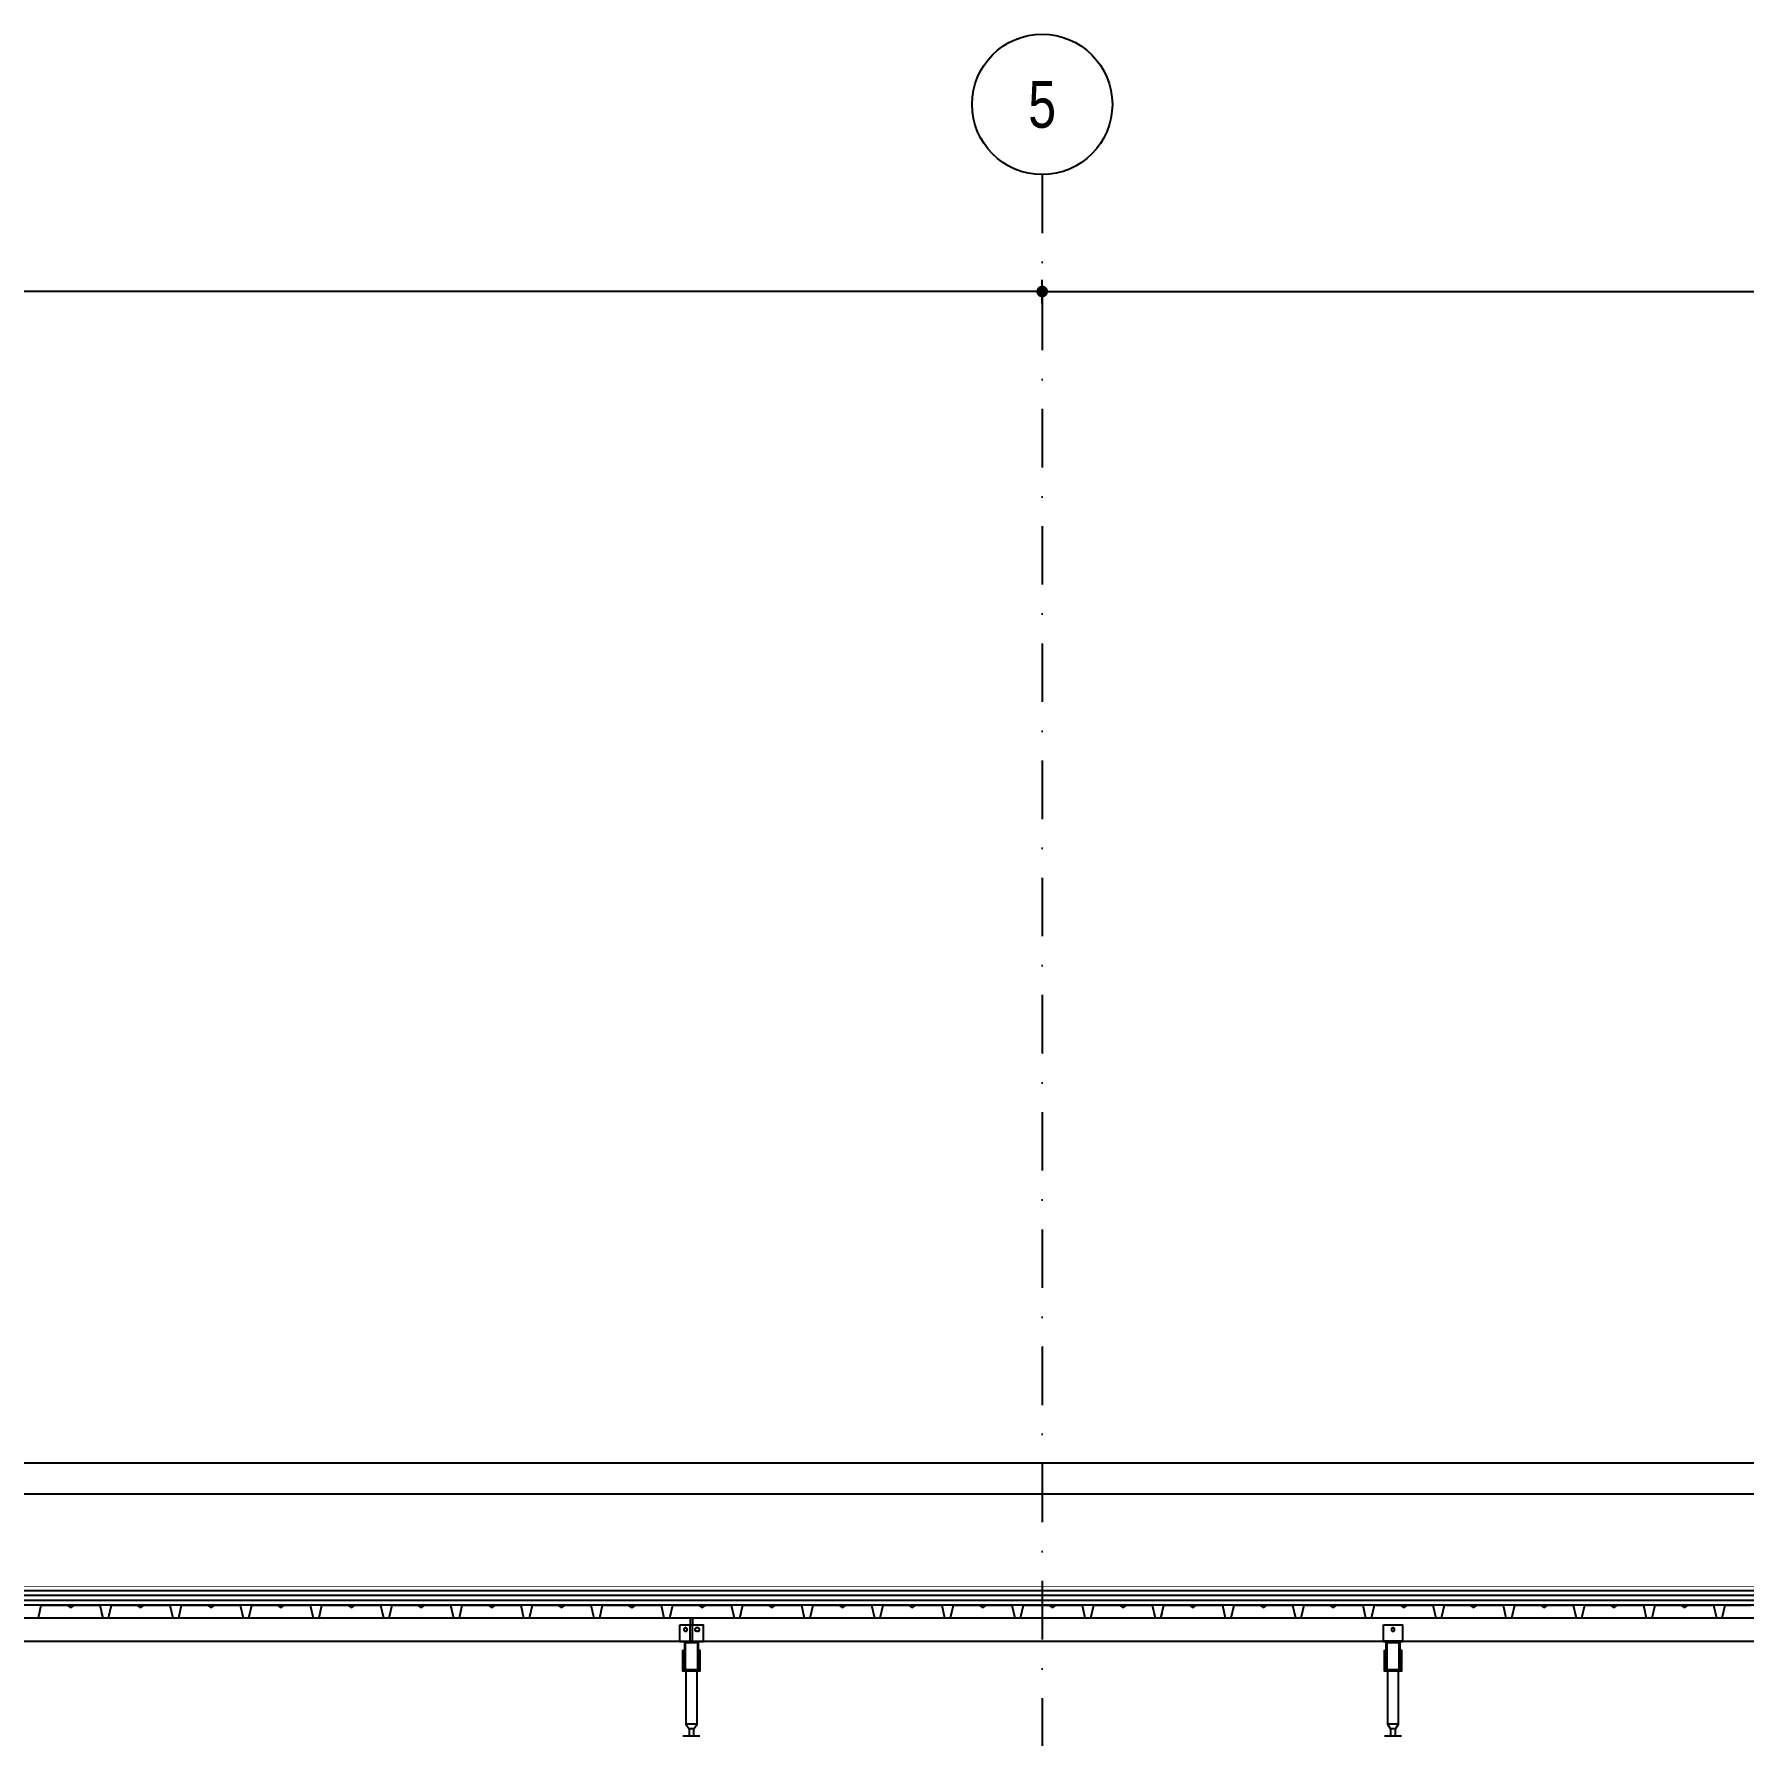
# Model space of a CAD drawing. Header units: centimetres. Extents: x 26569 to 160723, y -3143 to 14565.
# Drawn here: x 109877 to 110608, y -811 to -83 of the extents above; entities that cross this region are included whole.
import ezdxf
from ezdxf.enums import TextEntityAlignment as Align

# ---------------------------------------------------------------- set-up
doc = ezdxf.new("R2010")
doc.units = ezdxf.units.CM
doc.header["$LTSCALE"] = 100
doc.linetypes.add('DASHDOT2', pattern=[0.5, 0.25, -0.125, 0, -0.125])
doc.linetypes.add('HIDDEN', pattern=[9.525, 6.35, -3.175])
for name, color, linetype in [('A-ANNO-DIMS', 187, 'Continuous'), ('A-ANNO-GRID', 155, 'DASHDOT2'), ('A-ELEV-02', 253, 'Continuous'), ('A-ELEV-04', 250, 'Continuous'), ('A-WALL-INSL', 249, 'Continuous'), ('A-WALL-SNWPNL', 200, 'Continuous'), ('S-STEL', 3, 'Continuous')]:
    doc.layers.add(name, color=color, linetype=linetype)
doc.styles.add('Fields_100', font='act_simplex.shx', dxfattribs={"width": 0.8, "height": 20})
doc.linetypes.add('BATTING', pattern='A,0.00254,-2.54,[134,ltypeshp.shx,S=2.54,R=0,X=-2.54,Y=0],-5.08,[134,ltypeshp.shx,S=2.54,R=180,X=2.54,Y=0],-2.54', length=10.16254)
doc.dimstyles.new('FIELDS_100', dxfattribs={"dimscale": 0, "dimtxt": 20, "dimasz": 5, "dimexe": 5, "dimexo": 5, "dimgap": 5, "dimtad": 0, "dimdec": 0, "dimzin": 0, "dimdsep": 46, "dimtxsty": 'Fields_100', "dimblk": 'DOT', "dimcen": 0.09, "dimclrt": 50, "dimadec": 0, "dimazin": 0, "dimtfac": 1, "dimtdec": 0, "dimtix": 1, "dimtofl": 0, "dimtmove": 1, "dimatfit": 3, "dimfxl": 5, "dimfxlon": 1, "dimtolj": 1, "dimtzin": 0, "dimarcsym": 0})

# ---------------------------------------------------------------- blocks, each defined once
blk = doc.blocks.new('_Dot')
at = {"color": 0, "linetype": 'ByBlock', "lineweight": -2}
blk.add_line((-0.5, 0), (-1, 0), dxfattribs=at)
at = {"color": 0, "linetype": 'ByBlock', "const_width": 0.5}
blk.add_lwpolyline([(-0.25, 0, 1), (0.25, 0, 1)], format="xyb", close=True, dxfattribs=at)
blk = doc.blocks.new('*D475')
at = {"layer": 'A-ANNO-DIMS', "color": 0, "lineweight": -2, "transparency": 16777216}
for p, q in [((108507.73, -198.45), (108507.73, -188.45)), ((110307.73, -198.45), (110307.73, -188.45)), ((108512.73, -193.45), (109376.06, -193.45)), ((110302.73, -193.45), (109439.4, -193.45))]:
    blk.add_line(p, q, dxfattribs=at)
at = {"layer": 'DEFPOINTS', "color": 0, "transparency": 16777216}
for p in [(110307.73, -193.45), (108507.73, -1038.45), (110307.73, -1038.45)]:
    blk.add_point(p, dxfattribs=at)
at = {"layer": 'A-ANNO-DIMS', "color": 0, "lineweight": -2, "transparency": 16777216, "xscale": 5, "yscale": 5, "zscale": 5, "rotation": 180}
blk.add_blockref('_Dot', (108507.73, -193.45), dxfattribs=at)
at = {"layer": 'A-ANNO-DIMS', "color": 0, "lineweight": -2, "transparency": 16777216, "xscale": 5, "yscale": 5, "zscale": 5}
blk.add_blockref('_Dot', (110307.73, -193.45), dxfattribs=at)
at = {"layer": 'A-ANNO-DIMS', "color": 50, "transparency": 16777216, "insert": (109407.73, -193.45), "char_height": 20, "attachment_point": 5, "style": 'Fields_100'}
blk.add_mtext('\\A1;1800', dxfattribs=at)
blk = doc.blocks.new('*D476')
at = {"layer": 'A-ANNO-DIMS', "color": 0, "lineweight": -2, "transparency": 16777216}
for p, q in [((110307.73, -198.45), (110307.73, -188.45)), ((112107.73, -198.45), (112107.73, -188.45)), ((110312.73, -193.45), (111176.06, -193.45)), ((112102.73, -193.45), (111239.4, -193.45))]:
    blk.add_line(p, q, dxfattribs=at)
at = {"layer": 'DEFPOINTS', "color": 0, "transparency": 16777216}
for p in [(112107.73, -193.45), (110307.73, -1038.45), (112107.73, -1038.45)]:
    blk.add_point(p, dxfattribs=at)
at = {"layer": 'A-ANNO-DIMS', "color": 0, "lineweight": -2, "transparency": 16777216, "xscale": 5, "yscale": 5, "zscale": 5, "rotation": 180}
blk.add_blockref('_Dot', (110307.73, -193.45), dxfattribs=at)
at = {"layer": 'A-ANNO-DIMS', "color": 0, "lineweight": -2, "transparency": 16777216, "xscale": 5, "yscale": 5, "zscale": 5}
blk.add_blockref('_Dot', (112107.73, -193.45), dxfattribs=at)
at = {"layer": 'A-ANNO-DIMS', "color": 50, "transparency": 16777216, "insert": (111207.73, -193.45), "char_height": 20, "attachment_point": 5, "style": 'Fields_100'}
blk.add_mtext('\\A1;1800', dxfattribs=at)

msp = doc.modelspace()

# ---------------------------------------------------------------- linework, layer by layer
at = {"layer": 'A-ANNO-GRID'}
msp.add_lwpolyline([(110307.73, -143.45), (110307.73, -1876.54)], dxfattribs=at)
at = {"layer": 'A-ANNO-GRID', "linetype": 'Continuous', "ltscale": 10}
msp.add_circle((110307.73, -113.45), 30, dxfattribs=at)
at = {"layer": 'A-ELEV-02'}
for points in [[(104855.23, -760.44), (113852.73, -760.44)], [(110157.23, -760.44), (110157.23, -763.44)], [(110158.23, -760.44), (110158.23, -763.44)], [(110159.93, -764.74), (110159.91, -764.74), (110159.9, -764.74), (110159.88, -764.75), (110159.87, -764.75), (110159.85, -764.75), (110159.83, -764.75), (110159.82, -764.75), (110159.8, -764.76), (110159.79, -764.76), (110159.77, -764.76), (110159.75, -764.77), (110159.74, -764.77), (110159.72, -764.78), (110159.7, -764.78), (110159.69, -764.79), (110159.67, -764.79), (110159.66, -764.8), (110159.64, -764.81), (110159.62, -764.81), (110159.61, -764.82), (110159.59, -764.83), (110159.58, -764.84), (110159.56, -764.85), (110159.55, -764.86), (110159.53, -764.87), (110159.52, -764.88), (110159.5, -764.89), (110159.49, -764.9), (110159.47, -764.91), (110159.46, -764.92), (110159.45, -764.94), (110159.43, -764.95), (110159.42, -764.96), (110159.41, -764.98), (110159.4, -764.99), (110159.39, -765), (110159.38, -765.02), (110159.36, -765.03), (110159.35, -765.05), (110159.34, -765.06), (110159.33, -765.08), (110159.33, -765.09), (110159.32, -765.11), (110159.31, -765.12), (110159.3, -765.14), (110159.29, -765.15), (110159.29, -765.17), (110159.28, -765.19), (110159.27, -765.2), (110159.27, -765.22), (110159.26, -765.23), (110159.26, -765.25), (110159.25, -765.27), (110159.25, -765.28), (110159.24, -765.3), (110159.24, -765.32), (110159.24, -765.33), (110159.24, -765.35), (110159.23, -765.36), (110159.23, -765.38), (110159.23, -765.4), (110159.23, -765.41), (110159.23, -765.43), (110159.23, -765.44), (110159.23, -765.46), (110159.23, -765.48), (110159.23, -765.49), (110159.23, -765.51), (110159.23, -765.52), (110159.24, -765.54), (110159.24, -765.55), (110159.24, -765.57), (110159.24, -765.59), (110159.25, -765.6), (110159.25, -765.62), (110159.26, -765.64), (110159.26, -765.65), (110159.27, -765.67), (110159.27, -765.69), (110159.28, -765.7), (110159.29, -765.72), (110159.29, -765.73), (110159.3, -765.75), (110159.31, -765.77), (110159.32, -765.78), (110159.33, -765.8), (110159.33, -765.81), (110159.34, -765.83), (110159.35, -765.84), (110159.36, -765.86), (110159.38, -765.87), (110159.39, -765.89), (110159.4, -765.9), (110159.41, -765.91), (110159.42, -765.93), (110159.43, -765.94), (110159.45, -765.95), (110159.46, -765.96), (110159.47, -765.98), (110159.49, -765.99), (110159.5, -766), (110159.52, -766.01), (110159.53, -766.02), (110159.55, -766.03), (110159.56, -766.04), (110159.58, -766.05), (110159.59, -766.06), (110159.61, -766.07), (110159.62, -766.07), (110159.64, -766.08), (110159.66, -766.09), (110159.67, -766.09), (110159.69, -766.1), (110159.7, -766.11), (110159.72, -766.11), (110159.74, -766.12), (110159.75, -766.12), (110159.77, -766.13), (110159.79, -766.13), (110159.8, -766.13), (110159.82, -766.13), (110159.83, -766.14), (110159.85, -766.14), (110159.87, -766.14), (110159.88, -766.14), (110159.9, -766.14), (110159.91, -766.14), (110159.93, -766.14)], [(110160.53, -764.74), (110159.93, -764.74)], [(110160.53, -766.14), (110159.93, -766.14)], [(110160.53, -766.14), (110160.55, -766.14), (110160.56, -766.14), (110160.58, -766.14), (110160.59, -766.14), (110160.61, -766.14), (110160.62, -766.14), (110160.64, -766.13), (110160.66, -766.13), (110160.67, -766.13), (110160.69, -766.13), (110160.71, -766.12), (110160.72, -766.12), (110160.74, -766.11), (110160.76, -766.11), (110160.77, -766.1), (110160.79, -766.09), (110160.8, -766.09), (110160.82, -766.08), (110160.84, -766.07), (110160.85, -766.07), (110160.87, -766.06), (110160.88, -766.05), (110160.9, -766.04), (110160.91, -766.03), (110160.93, -766.02), (110160.94, -766.01), (110160.96, -766), (110160.97, -765.99), (110160.98, -765.98), (110161, -765.96), (110161.01, -765.95), (110161.02, -765.94), (110161.04, -765.93), (110161.05, -765.91), (110161.06, -765.9), (110161.07, -765.89), (110161.08, -765.87), (110161.1, -765.86), (110161.11, -765.84), (110161.12, -765.83), (110161.13, -765.81), (110161.13, -765.8), (110161.14, -765.78), (110161.15, -765.77), (110161.16, -765.75), (110161.17, -765.73), (110161.17, -765.72), (110161.18, -765.7), (110161.19, -765.69), (110161.19, -765.67), (110161.2, -765.65), (110161.2, -765.64), (110161.21, -765.62), (110161.21, -765.6), (110161.21, -765.59), (110161.22, -765.57), (110161.22, -765.55), (110161.22, -765.54), (110161.23, -765.52), (110161.23, -765.51), (110161.23, -765.49), (110161.23, -765.48), (110161.23, -765.46), (110161.23, -765.44), (110161.23, -765.43), (110161.23, -765.41), (110161.23, -765.4), (110161.23, -765.38), (110161.23, -765.36), (110161.22, -765.35), (110161.22, -765.33), (110161.22, -765.32), (110161.21, -765.3), (110161.21, -765.28), (110161.21, -765.27), (110161.2, -765.25), (110161.2, -765.23), (110161.19, -765.22), (110161.19, -765.2), (110161.18, -765.19), (110161.17, -765.17), (110161.17, -765.15), (110161.16, -765.14), (110161.15, -765.12), (110161.14, -765.11), (110161.13, -765.09), (110161.13, -765.08), (110161.12, -765.06), (110161.11, -765.05), (110161.1, -765.03), (110161.08, -765.02), (110161.07, -765), (110161.06, -764.99), (110161.05, -764.98), (110161.04, -764.96), (110161.02, -764.95), (110161.01, -764.94), (110161, -764.92), (110160.98, -764.91), (110160.97, -764.9), (110160.96, -764.89), (110160.94, -764.88), (110160.93, -764.87), (110160.91, -764.86), (110160.9, -764.85), (110160.88, -764.84), (110160.87, -764.83), (110160.85, -764.82), (110160.84, -764.81), (110160.82, -764.81), (110160.8, -764.8), (110160.79, -764.79), (110160.77, -764.79), (110160.76, -764.78), (110160.74, -764.78), (110160.72, -764.77), (110160.71, -764.77), (110160.69, -764.76), (110160.67, -764.76), (110160.66, -764.76), (110160.64, -764.75), (110160.62, -764.75), (110160.61, -764.75), (110160.59, -764.75), (110160.58, -764.75), (110160.56, -764.74), (110160.55, -764.74), (110160.53, -764.74)], [(104855.23, -770.44), (113852.73, -770.44)], [(110152.73, -770.44), (110162.73, -770.44)], [(110461.73, -770.44), (110453.73, -770.44)], [(110154.13, -776.04), (110154.63, -776.04)], [(110154.13, -777.44), (110154.63, -777.44)], [(110160.83, -776.04), (110161.33, -776.04)], [(110160.83, -777.44), (110161.33, -777.44)], [(110454.13, -776.04), (110454.63, -776.04)], [(110454.13, -777.44), (110454.63, -777.44)], [(110460.83, -776.04), (110461.33, -776.04)], [(110460.83, -777.44), (110461.33, -777.44)], [(110155.31, -783.24), (110155.31, -805.84), (110156.73, -807.84), (110156.73, -810.84)], [(110158.73, -810.84), (110158.73, -807.84), (110160.14, -805.84), (110160.14, -783.24)], [(110455.31, -783.24), (110455.31, -805.84), (110456.73, -807.84), (110456.73, -810.84)], [(110458.73, -810.84), (110458.73, -807.84), (110460.14, -805.84), (110460.14, -783.24)], [(110154.13, -810.84), (110161.33, -810.84)], [(110160.14, -805.84), (110155.31, -805.84)], [(110158.73, -807.84), (110156.73, -807.84)], [(110454.13, -810.84), (110461.33, -810.84)], [(110460.14, -805.84), (110455.31, -805.84)], [(110458.73, -807.84), (110456.73, -807.84)]]:
    msp.add_lwpolyline(points, dxfattribs=at)
for points in [[(110152.73, -763.44), (110162.73, -763.44), (110162.73, -770.74), (110152.73, -770.74)], [(110155.93, -765.44), (110155.93, -765.43), (110155.93, -765.41), (110155.93, -765.4), (110155.93, -765.38), (110155.93, -765.36), (110155.92, -765.35), (110155.92, -765.33), (110155.92, -765.32), (110155.91, -765.3), (110155.91, -765.28), (110155.91, -765.27), (110155.9, -765.25), (110155.9, -765.23), (110155.89, -765.22), (110155.89, -765.2), (110155.88, -765.19), (110155.87, -765.17), (110155.87, -765.15), (110155.86, -765.14), (110155.85, -765.12), (110155.84, -765.11), (110155.83, -765.09), (110155.83, -765.08), (110155.82, -765.06), (110155.81, -765.05), (110155.8, -765.03), (110155.78, -765.02), (110155.77, -765), (110155.76, -764.99), (110155.75, -764.98), (110155.74, -764.96), (110155.72, -764.95), (110155.71, -764.94), (110155.7, -764.92), (110155.68, -764.91), (110155.67, -764.9), (110155.66, -764.89), (110155.64, -764.88), (110155.63, -764.87), (110155.61, -764.86), (110155.6, -764.85), (110155.58, -764.84), (110155.57, -764.83), (110155.55, -764.82), (110155.54, -764.81), (110155.52, -764.81), (110155.5, -764.8), (110155.49, -764.79), (110155.47, -764.79), (110155.46, -764.78), (110155.44, -764.78), (110155.42, -764.77), (110155.41, -764.77), (110155.39, -764.76), (110155.37, -764.76), (110155.36, -764.76), (110155.34, -764.75), (110155.32, -764.75), (110155.31, -764.75), (110155.29, -764.75), (110155.28, -764.75), (110155.26, -764.74), (110155.25, -764.74), (110155.23, -764.74), (110155.21, -764.74), (110155.2, -764.74), (110155.18, -764.75), (110155.17, -764.75), (110155.15, -764.75), (110155.13, -764.75), (110155.12, -764.75), (110155.1, -764.76), (110155.09, -764.76), (110155.07, -764.76), (110155.05, -764.77), (110155.04, -764.77), (110155.02, -764.78), (110155, -764.78), (110154.99, -764.79), (110154.97, -764.79), (110154.96, -764.8), (110154.94, -764.81), (110154.92, -764.81), (110154.91, -764.82), (110154.89, -764.83), (110154.88, -764.84), (110154.86, -764.85), (110154.85, -764.86), (110154.83, -764.87), (110154.82, -764.88), (110154.8, -764.89), (110154.79, -764.9), (110154.77, -764.91), (110154.76, -764.92), (110154.75, -764.94), (110154.73, -764.95), (110154.72, -764.96), (110154.71, -764.98), (110154.7, -764.99), (110154.69, -765), (110154.68, -765.02), (110154.66, -765.03), (110154.65, -765.05), (110154.64, -765.06), (110154.63, -765.08), (110154.63, -765.09), (110154.62, -765.11), (110154.61, -765.12), (110154.6, -765.14), (110154.59, -765.15), (110154.59, -765.17), (110154.58, -765.19), (110154.57, -765.2), (110154.57, -765.22), (110154.56, -765.23), (110154.56, -765.25), (110154.55, -765.27), (110154.55, -765.28), (110154.54, -765.3), (110154.54, -765.32), (110154.54, -765.33), (110154.54, -765.35), (110154.53, -765.36), (110154.53, -765.38), (110154.53, -765.4), (110154.53, -765.41), (110154.53, -765.43), (110154.53, -765.44), (110154.53, -765.46), (110154.53, -765.48), (110154.53, -765.49), (110154.53, -765.51), (110154.53, -765.52), (110154.54, -765.54), (110154.54, -765.55), (110154.54, -765.57), (110154.54, -765.59), (110154.55, -765.6), (110154.55, -765.62), (110154.56, -765.64), (110154.56, -765.65), (110154.57, -765.67), (110154.57, -765.69), (110154.58, -765.7), (110154.59, -765.72), (110154.59, -765.73), (110154.6, -765.75), (110154.61, -765.77), (110154.62, -765.78), (110154.63, -765.8), (110154.63, -765.81), (110154.64, -765.83), (110154.65, -765.84), (110154.66, -765.86), (110154.68, -765.87), (110154.69, -765.89), (110154.7, -765.9), (110154.71, -765.91), (110154.72, -765.93), (110154.73, -765.94), (110154.75, -765.95), (110154.76, -765.96), (110154.77, -765.98), (110154.79, -765.99), (110154.8, -766), (110154.82, -766.01), (110154.83, -766.02), (110154.85, -766.03), (110154.86, -766.04), (110154.88, -766.05), (110154.89, -766.06), (110154.91, -766.07), (110154.92, -766.07), (110154.94, -766.08), (110154.96, -766.09), (110154.97, -766.09), (110154.99, -766.1), (110155, -766.11), (110155.02, -766.11), (110155.04, -766.12), (110155.05, -766.12), (110155.07, -766.13), (110155.09, -766.13), (110155.1, -766.13), (110155.12, -766.13), (110155.13, -766.14), (110155.15, -766.14), (110155.17, -766.14), (110155.18, -766.14), (110155.2, -766.14), (110155.21, -766.14), (110155.23, -766.14), (110155.25, -766.14), (110155.26, -766.14), (110155.28, -766.14), (110155.29, -766.14), (110155.31, -766.14), (110155.32, -766.14), (110155.34, -766.13), (110155.36, -766.13), (110155.37, -766.13), (110155.39, -766.13), (110155.41, -766.12), (110155.42, -766.12), (110155.44, -766.11), (110155.46, -766.11), (110155.47, -766.1), (110155.49, -766.09), (110155.5, -766.09), (110155.52, -766.08), (110155.54, -766.07), (110155.55, -766.07), (110155.57, -766.06), (110155.58, -766.05), (110155.6, -766.04), (110155.61, -766.03), (110155.63, -766.02), (110155.64, -766.01), (110155.66, -766), (110155.67, -765.99), (110155.68, -765.98), (110155.7, -765.96), (110155.71, -765.95), (110155.72, -765.94), (110155.74, -765.93), (110155.75, -765.91), (110155.76, -765.9), (110155.77, -765.89), (110155.78, -765.87), (110155.8, -765.86), (110155.81, -765.84), (110155.82, -765.83), (110155.83, -765.81), (110155.83, -765.8), (110155.84, -765.78), (110155.85, -765.77), (110155.86, -765.75), (110155.87, -765.73), (110155.87, -765.72), (110155.88, -765.7), (110155.89, -765.69), (110155.89, -765.67), (110155.9, -765.65), (110155.9, -765.64), (110155.91, -765.62), (110155.91, -765.6), (110155.91, -765.59), (110155.92, -765.57), (110155.92, -765.55), (110155.92, -765.54), (110155.93, -765.52), (110155.93, -765.51), (110155.93, -765.49), (110155.93, -765.48), (110155.93, -765.46)], [(110453.73, -763.44), (110461.73, -763.44), (110461.73, -770.74), (110453.73, -770.74)], [(110458.43, -765.44), (110458.43, -765.43), (110458.43, -765.41), (110458.43, -765.4), (110458.43, -765.38), (110458.43, -765.36), (110458.42, -765.35), (110458.42, -765.33), (110458.42, -765.32), (110458.42, -765.3), (110458.41, -765.28), (110458.41, -765.27), (110458.4, -765.25), (110458.4, -765.23), (110458.39, -765.22), (110458.39, -765.2), (110458.38, -765.19), (110458.37, -765.17), (110458.37, -765.15), (110458.36, -765.14), (110458.35, -765.12), (110458.34, -765.11), (110458.33, -765.09), (110458.33, -765.08), (110458.32, -765.06), (110458.31, -765.05), (110458.3, -765.03), (110458.28, -765.02), (110458.27, -765), (110458.26, -764.99), (110458.25, -764.98), (110458.24, -764.96), (110458.22, -764.95), (110458.21, -764.94), (110458.2, -764.92), (110458.19, -764.91), (110458.17, -764.9), (110458.16, -764.89), (110458.14, -764.88), (110458.13, -764.87), (110458.11, -764.86), (110458.1, -764.85), (110458.08, -764.84), (110458.07, -764.83), (110458.05, -764.82), (110458.04, -764.81), (110458.02, -764.81), (110458, -764.8), (110457.99, -764.79), (110457.97, -764.79), (110457.96, -764.78), (110457.94, -764.78), (110457.92, -764.77), (110457.91, -764.77), (110457.89, -764.76), (110457.87, -764.76), (110457.86, -764.76), (110457.84, -764.75), (110457.82, -764.75), (110457.81, -764.75), (110457.79, -764.75), (110457.78, -764.75), (110457.76, -764.74), (110457.75, -764.74), (110457.73, -764.74), (110457.71, -764.74), (110457.7, -764.74), (110457.68, -764.75), (110457.67, -764.75), (110457.65, -764.75), (110457.63, -764.75), (110457.62, -764.75), (110457.6, -764.76), (110457.59, -764.76), (110457.57, -764.76), (110457.55, -764.77), (110457.54, -764.77), (110457.52, -764.78), (110457.5, -764.78), (110457.49, -764.79), (110457.47, -764.79), (110457.46, -764.8), (110457.44, -764.81), (110457.42, -764.81), (110457.41, -764.82), (110457.39, -764.83), (110457.38, -764.84), (110457.36, -764.85), (110457.35, -764.86), (110457.33, -764.87), (110457.32, -764.88), (110457.3, -764.89), (110457.29, -764.9), (110457.27, -764.91), (110457.26, -764.92), (110457.25, -764.94), (110457.23, -764.95), (110457.22, -764.96), (110457.21, -764.98), (110457.2, -764.99), (110457.19, -765), (110457.18, -765.02), (110457.16, -765.03), (110457.15, -765.05), (110457.14, -765.06), (110457.13, -765.08), (110457.13, -765.09), (110457.12, -765.11), (110457.11, -765.12), (110457.1, -765.14), (110457.09, -765.15), (110457.09, -765.17), (110457.08, -765.19), (110457.07, -765.2), (110457.07, -765.22), (110457.06, -765.23), (110457.06, -765.25), (110457.05, -765.27), (110457.05, -765.28), (110457.04, -765.3), (110457.04, -765.32), (110457.04, -765.33), (110457.04, -765.35), (110457.03, -765.36), (110457.03, -765.38), (110457.03, -765.4), (110457.03, -765.41), (110457.03, -765.43), (110457.03, -765.44), (110457.03, -765.46), (110457.03, -765.47), (110457.03, -765.49), (110457.03, -765.51), (110457.03, -765.52), (110457.04, -765.54), (110457.04, -765.55), (110457.04, -765.57), (110457.04, -765.59), (110457.05, -765.6), (110457.05, -765.62), (110457.06, -765.64), (110457.06, -765.65), (110457.07, -765.67), (110457.07, -765.69), (110457.08, -765.7), (110457.09, -765.72), (110457.09, -765.73), (110457.1, -765.75), (110457.11, -765.77), (110457.12, -765.78), (110457.13, -765.8), (110457.13, -765.81), (110457.14, -765.83), (110457.15, -765.84), (110457.16, -765.86), (110457.18, -765.87), (110457.19, -765.88), (110457.2, -765.9), (110457.21, -765.91), (110457.22, -765.93), (110457.23, -765.94), (110457.25, -765.95), (110457.26, -765.96), (110457.27, -765.98), (110457.29, -765.99), (110457.3, -766), (110457.32, -766.01), (110457.33, -766.02), (110457.35, -766.03), (110457.36, -766.04), (110457.38, -766.05), (110457.39, -766.06), (110457.41, -766.07), (110457.42, -766.07), (110457.44, -766.08), (110457.46, -766.09), (110457.47, -766.09), (110457.49, -766.1), (110457.5, -766.11), (110457.52, -766.11), (110457.54, -766.12), (110457.55, -766.12), (110457.57, -766.13), (110457.59, -766.13), (110457.6, -766.13), (110457.62, -766.13), (110457.63, -766.14), (110457.65, -766.14), (110457.67, -766.14), (110457.68, -766.14), (110457.7, -766.14), (110457.71, -766.14), (110457.73, -766.14), (110457.75, -766.14), (110457.76, -766.14), (110457.78, -766.14), (110457.79, -766.14), (110457.81, -766.14), (110457.82, -766.14), (110457.84, -766.13), (110457.86, -766.13), (110457.87, -766.13), (110457.89, -766.13), (110457.91, -766.12), (110457.92, -766.12), (110457.94, -766.11), (110457.96, -766.11), (110457.97, -766.1), (110457.99, -766.09), (110458, -766.09), (110458.02, -766.08), (110458.04, -766.07), (110458.05, -766.07), (110458.07, -766.06), (110458.08, -766.05), (110458.1, -766.04), (110458.11, -766.03), (110458.13, -766.02), (110458.14, -766.01), (110458.16, -766), (110458.17, -765.99), (110458.19, -765.98), (110458.2, -765.96), (110458.21, -765.95), (110458.22, -765.94), (110458.24, -765.93), (110458.25, -765.91), (110458.26, -765.9), (110458.27, -765.88), (110458.28, -765.87), (110458.3, -765.86), (110458.31, -765.84), (110458.32, -765.83), (110458.33, -765.81), (110458.33, -765.8), (110458.34, -765.78), (110458.35, -765.77), (110458.36, -765.75), (110458.37, -765.73), (110458.37, -765.72), (110458.38, -765.7), (110458.39, -765.69), (110458.39, -765.67), (110458.4, -765.65), (110458.4, -765.64), (110458.41, -765.62), (110458.41, -765.6), (110458.42, -765.59), (110458.42, -765.57), (110458.42, -765.55), (110458.42, -765.54), (110458.43, -765.52), (110458.43, -765.51), (110458.43, -765.49), (110458.43, -765.47), (110458.43, -765.46)], [(110154.13, -774.24), (110154.63, -774.24), (110154.63, -782.74), (110160.83, -782.74), (110160.83, -774.24), (110161.33, -774.24), (110161.33, -783.24), (110154.13, -783.24)], [(110454.13, -774.24), (110454.63, -774.24), (110454.63, -782.74), (110460.83, -782.74), (110460.83, -774.24), (110461.33, -774.24), (110461.33, -783.24), (110454.13, -783.24)]]:
    msp.add_lwpolyline(points, close=True, dxfattribs=at)
at = {"layer": 'A-ELEV-02', "linetype": 'HIDDEN', "ltscale": 0.1}
for points in [[(110157.23, -770.44), (110157.23, -763.44)], [(110158.23, -770.44), (110158.23, -763.44)]]:
    msp.add_lwpolyline(points, dxfattribs=at)
at = {"layer": 'A-ELEV-04'}
for p, q in [((122968.28, -694.3), (103052.48, -694.3)), ((104871.32, -707.43), (122929.69, -707.43))]:
    msp.add_line(p, q, dxfattribs=at)
at = {"layer": 'A-WALL-INSL', "ltscale": 0.002, "const_width": 0.2}
msp.add_lwpolyline([(122937.73, -746.94), (104865.23, -746.94)], dxfattribs=at)
at = {"layer": 'A-WALL-INSL', "linetype": 'BATTING', "ltscale": 0.002}
for points in [[(122937.73, -748.94), (104865.23, -748.94)], [(122937.73, -752.94), (104865.23, -752.94)]]:
    msp.add_lwpolyline(points, dxfattribs=at)
at = {"layer": 'A-WALL-INSL', "ltscale": 0.002}
for points in [[(122937.73, -750.94), (104865.23, -750.94)], [(122937.73, -754.94), (104865.23, -754.94)]]:
    msp.add_lwpolyline(points, dxfattribs=at)
at = {"layer": 'A-WALL-SNWPNL', "ltscale": 100}
for points in [[(109876.02, -760.44), (109878.52, -760.44), (109879.77, -754.94), (109890.77, -754.94), (109892.27, -755.94), (109893.77, -754.94), (109904.77, -754.94), (109906.02, -760.44), (109908.52, -760.44), (109908.96, -758.49)], [(109905.57, -758.49), (109906.02, -760.44), (109908.52, -760.44), (109909.77, -754.94), (109920.77, -754.94), (109922.27, -755.94), (109923.77, -754.94), (109934.77, -754.94), (109936.02, -760.44), (109938.52, -760.44), (109939.77, -754.94), (109950.77, -754.94), (109952.27, -755.94), (109953.77, -754.94), (109964.77, -754.94), (109966.02, -760.44), (109968.52, -760.44), (109969.77, -754.94), (109980.77, -754.94), (109982.27, -755.94), (109983.77, -754.94), (109994.77, -754.94), (109996.02, -760.44), (109998.52, -760.44), (109998.96, -758.49)], [(109995.57, -758.49), (109996.02, -760.44), (109998.52, -760.44), (109999.77, -754.94), (110010.77, -754.94), (110012.27, -755.94), (110013.77, -754.94), (110024.77, -754.94), (110026.02, -760.44), (110028.52, -760.44), (110029.77, -754.94), (110040.77, -754.94), (110042.27, -755.94), (110043.77, -754.94), (110054.77, -754.94), (110056.02, -760.44), (110058.52, -760.44), (110059.77, -754.94), (110070.77, -754.94), (110072.27, -755.94), (110073.77, -754.94), (110084.77, -754.94), (110086.02, -760.44), (110088.52, -760.44), (110088.96, -758.49)], [(110085.57, -758.49), (110086.02, -760.44), (110088.52, -760.44), (110089.77, -754.94), (110100.77, -754.94), (110102.27, -755.94), (110103.77, -754.94), (110114.77, -754.94), (110116.02, -760.44), (110118.52, -760.44), (110119.77, -754.94), (110130.77, -754.94), (110132.27, -755.94), (110133.77, -754.94), (110144.77, -754.94), (110146.02, -760.44), (110148.52, -760.44), (110149.77, -754.94), (110160.77, -754.94), (110162.27, -755.94), (110163.77, -754.94), (110174.77, -754.94), (110176.02, -760.44), (110178.52, -760.44), (110178.96, -758.49)], [(110175.57, -758.49), (110176.02, -760.44), (110178.52, -760.44), (110179.77, -754.94), (110190.77, -754.94), (110192.27, -755.94), (110193.77, -754.94), (110204.77, -754.94), (110206.02, -760.44), (110208.52, -760.44), (110209.77, -754.94), (110220.77, -754.94), (110222.27, -755.94), (110223.77, -754.94), (110234.77, -754.94), (110236.02, -760.44), (110238.52, -760.44), (110239.77, -754.94), (110250.77, -754.94), (110252.27, -755.94), (110253.77, -754.94), (110264.77, -754.94), (110266.02, -760.44), (110268.52, -760.44), (110268.96, -758.49)], [(110265.57, -758.49), (110266.02, -760.44), (110268.52, -760.44), (110269.77, -754.94), (110280.77, -754.94), (110282.27, -755.94), (110283.77, -754.94), (110294.77, -754.94), (110296.02, -760.44), (110298.52, -760.44), (110299.77, -754.94), (110310.77, -754.94), (110312.27, -755.94), (110313.77, -754.94), (110324.77, -754.94), (110326.02, -760.44), (110328.52, -760.44), (110329.77, -754.94), (110340.77, -754.94), (110342.27, -755.94), (110343.77, -754.94), (110354.77, -754.94), (110356.02, -760.44), (110358.52, -760.44), (110358.96, -758.49)], [(110355.57, -758.49), (110356.02, -760.44), (110358.52, -760.44), (110359.77, -754.94), (110370.77, -754.94), (110372.27, -755.94), (110373.77, -754.94), (110384.77, -754.94), (110386.02, -760.44), (110388.52, -760.44), (110389.77, -754.94), (110400.77, -754.94), (110402.27, -755.94), (110403.77, -754.94), (110414.77, -754.94), (110416.02, -760.44), (110418.52, -760.44), (110419.77, -754.94), (110430.77, -754.94), (110432.27, -755.94), (110433.77, -754.94), (110444.77, -754.94), (110446.02, -760.44), (110448.52, -760.44), (110448.96, -758.49)], [(110445.57, -758.49), (110446.02, -760.44), (110448.52, -760.44), (110449.77, -754.94), (110460.77, -754.94), (110462.27, -755.94), (110463.77, -754.94), (110474.77, -754.94), (110476.02, -760.44), (110478.52, -760.44), (110479.77, -754.94), (110490.77, -754.94), (110492.27, -755.94), (110493.77, -754.94), (110504.77, -754.94), (110506.02, -760.44), (110508.52, -760.44), (110509.77, -754.94), (110520.77, -754.94), (110522.27, -755.94), (110523.77, -754.94), (110534.77, -754.94), (110536.02, -760.44), (110538.52, -760.44), (110538.96, -758.49)], [(110535.57, -758.49), (110536.02, -760.44), (110538.52, -760.44), (110539.77, -754.94), (110550.77, -754.94), (110552.27, -755.94), (110553.77, -754.94), (110564.77, -754.94), (110566.02, -760.44), (110568.52, -760.44), (110569.77, -754.94), (110580.77, -754.94), (110582.27, -755.94), (110583.77, -754.94), (110594.77, -754.94), (110596.02, -760.44), (110598.52, -760.44), (110599.77, -754.94), (110610.77, -754.94)]]:
    msp.add_lwpolyline(points, dxfattribs=at)
at = {"layer": 'S-STEL'}
for points in [[(110160.73, -782.74), (110160.73, -770.74), (110154.73, -770.74), (110154.73, -782.74)], [(110460.73, -782.74), (110460.73, -770.74), (110454.73, -770.74), (110454.73, -782.74)]]:
    msp.add_lwpolyline(points, dxfattribs=at)
for points in [[(110160.43, -771.04), (110155.03, -771.04), (110155.03, -782.44), (110160.43, -782.44)], [(110460.43, -771.04), (110455.03, -771.04), (110455.03, -782.44), (110460.43, -782.44)]]:
    msp.add_lwpolyline(points, close=True, dxfattribs=at)

# ---------------------------------------------------------------- texts
at = {"layer": 'A-ANNO-GRID', "color": 50, "style": 'Fields_100', "width": 0.8}
msp.add_text('5', height=20, rotation=359.92667, dxfattribs=at).set_placement((110307.73, -113.45), align=Align.MIDDLE_CENTER)

# ---------------------------------------------------------------- dimensions: what is measured, and where the dimension line sits
at = {"layer": 'A-ANNO-DIMS'}
for base, p1, p2, picture, middle in [((110307.73, -193.45), (108507.73, -1038.45), (110307.73, -1038.45), '*D475', (109407.73, -193.45)), ((112107.73, -193.45), (110307.73, -1038.45), (112107.73, -1038.45), '*D476', (111207.73, -193.45))]:
    dim = msp.add_linear_dim(base=base, p1=p1, p2=p2, dimstyle='FIELDS_100', override={"dimscale": 1}, dxfattribs=at)
    dim.commit()
    dim.dimension.update_dxf_attribs({"geometry": picture, "text_midpoint": middle})

doc.saveas('drawing.dxf')
